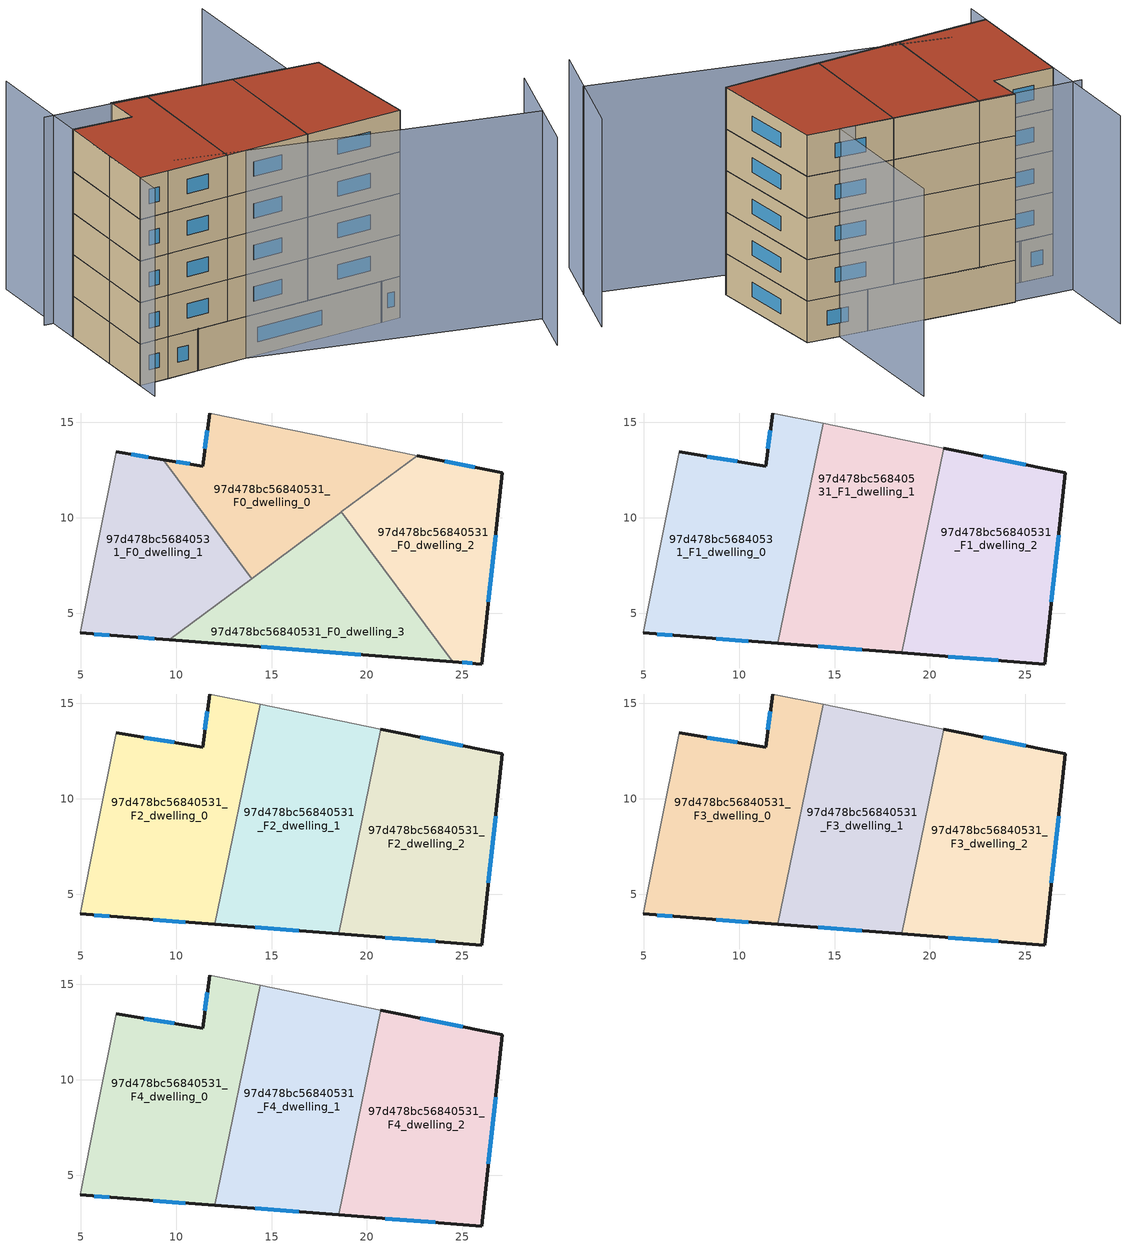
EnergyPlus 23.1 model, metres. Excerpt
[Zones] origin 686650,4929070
97d478bc56840531_F0_dwelling_0
 floor ground (EU_floor_Construction): 22.64,13.25 11.76,15.48 11.39,12.7 9.34,13.04 13.96,6.81 z0
 wall outside (EU_wall_Construction): 9.34,13.04 11.39,12.7 11.76,15.48 z0:3
 wall to 97d478bc56840531_F0_dwelling_1 (EU_wall_Construction): 13.96,6.81 9.34,13.04 z0:3
 wall adiabatic (EU_wall_Construction): 11.76,15.48 22.64,13.25 z0:3
 wall to 97d478bc56840531_F0_dwelling_3 (EU_wall_Construction): 18.67,10.3 13.96,6.81 z0:3
 wall to 97d478bc56840531_F0_dwelling_2 (EU_wall_Construction): 22.64,13.25 18.67,10.3 z0:3
 window (EU_Window_Construction): 10.01,12.93 10.72,12.81 / 11.51,13.61 11.63,14.58 z0.98:2.02
97d478bc56840531_F0_dwelling_1
 floor ground (EU_floor_Construction): 13.96,6.81 9.34,13.04 6.85,13.44 5.82,8.25 4.98,3.96 7.24,3.78 9.64,3.6 z0
 wall outside (EU_wall_Construction): 9.64,3.6 7.24,3.78 4.98,3.96 / 6.85,13.44 9.34,13.04 z0:3
 wall adiabatic (EU_wall_Construction): 4.98,3.96 5.82,8.25 6.85,13.44 z0:3
 wall to 97d478bc56840531_F0_dwelling_3 (EU_wall_Construction): 13.96,6.81 9.64,3.6 z0:3
 window (EU_Window_Construction): 8.86,3.66 8.02,3.72 / 6.51,3.84 5.72,3.91 / 7.66,13.31 8.53,13.17 z0.98:2.02
97d478bc56840531_F0_dwelling_2
 floor ground (EU_floor_Construction): 26.01,2.33 27.08,12.34 22.64,13.25 18.67,10.3 24.5,2.45 z0
 wall outside (EU_wall_Construction): 22.64,13.25 27.08,12.34 26.01,2.33 24.5,2.45 z0:3
 wall to 97d478bc56840531_F0_dwelling_3 (EU_wall_Construction): 24.5,2.45 18.67,10.3 z0:3
 window (EU_Window_Construction): 24.09,12.96 25.64,12.64 / 26.74,9.09 26.36,5.59 / 25.52,2.37 24.99,2.41 z0.98:2.02
97d478bc56840531_F0_dwelling_3
 floor ground (EU_floor_Construction): 24.5,2.45 18.67,10.3 9.64,3.6 z0
 wall outside (EU_wall_Construction): 24.5,2.45 9.64,3.6 z0:3
 window (EU_Window_Construction): 19.67,2.82 14.47,3.23 z0.98:2.02
97d478bc56840531_F1_dwelling_0
 floor to 97d478bc56840531_F0_dwelling_1 (EU_floor_Construction): 12.52,5.74 13,8.11 9.34,13.04 6.85,13.44 5.82,8.25 4.98,3.96 7.24,3.78 9.64,3.6 z3
 floor to 97d478bc56840531_F0_dwelling_0 (EU_floor_Construction): 13,8.11 14.41,14.94 11.76,15.48 11.39,12.7 9.34,13.04 z3
 floor to 97d478bc56840531_F0_dwelling_3 (EU_floor_Construction): 12.04,3.41 12.52,5.74 9.64,3.6 z3
 wall outside (EU_wall_Construction): 12.04,3.41 7.24,3.78 4.98,3.96 / 6.85,13.44 11.39,12.7 11.76,15.48 z3:6
 wall to 97d478bc56840531_F1_dwelling_1 (EU_wall_Construction): 14.41,14.94 12.04,3.41 z3:6
 wall adiabatic (EU_wall_Construction): 4.98,3.96 5.82,8.25 6.85,13.44 / 11.76,15.48 14.41,14.94 z3:6
 window (EU_Window_Construction): 10.48,3.53 8.8,3.66 / 6.51,3.84 5.72,3.91 / 8.33,13.2 9.91,12.94 / 11.51,13.61 11.63,14.58 z3.98:5.02
97d478bc56840531_F1_dwelling_1
 floor to 97d478bc56840531_F0_dwelling_0 (EU_floor_Construction): 20.29,11.51 20.73,13.65 14.41,14.94 13,8.11 13.96,6.81 z3
 floor to 97d478bc56840531_F0_dwelling_3 (EU_floor_Construction): 18.53,2.91 19.74,8.85 18.67,10.3 12.52,5.74 12.04,3.41 z3
 floor to 97d478bc56840531_F0_dwelling_1 (EU_floor_Construction): 13.96,6.81 13,8.11 12.52,5.74 z3
 floor to 97d478bc56840531_F0_dwelling_2 (EU_floor_Construction): 19.74,8.85 20.29,11.51 18.67,10.3 z3
 wall outside (EU_wall_Construction): 18.53,2.91 12.04,3.41 z3:6
 wall adiabatic (EU_wall_Construction): 14.41,14.94 20.73,13.65 z3:6
 wall to 97d478bc56840531_F1_dwelling_2 (EU_wall_Construction): 20.73,13.65 18.53,2.91 z3:6
 window (EU_Window_Construction): 16.42,3.08 14.15,3.25 z3.98:5.02
97d478bc56840531_F1_dwelling_2
 floor to 97d478bc56840531_F0_dwelling_2 (EU_floor_Construction): 26.01,2.33 27.08,12.34 22.64,13.25 20.29,11.51 19.74,8.85 24.5,2.45 z3
 floor to 97d478bc56840531_F0_dwelling_0 (EU_floor_Construction): 22.64,13.25 20.73,13.65 20.29,11.51 z3
 floor to 97d478bc56840531_F0_dwelling_3 (EU_floor_Construction): 24.5,2.45 19.74,8.85 18.53,2.91 z3
 wall outside (EU_wall_Construction): 20.73,13.65 27.08,12.34 26.01,2.33 18.53,2.91 z3:6
 window (EU_Window_Construction): 22.8,13.22 25.02,12.77 / 26.74,9.09 26.36,5.59 / 23.58,2.52 20.96,2.72 z3.98:5.02
97d478bc56840531_F2_dwelling_0
 floor to 97d478bc56840531_F1_dwelling_0 (EU_floor_Construction): 12.04,3.41 14.41,14.94 11.76,15.48 11.39,12.7 6.85,13.44 5.82,8.25 4.98,3.96 7.24,3.78 z6
 wall outside (EU_wall_Construction): 12.04,3.41 7.24,3.78 4.98,3.96 / 6.85,13.44 11.39,12.7 11.76,15.48 z6:9
 wall to 97d478bc56840531_F2_dwelling_1 (EU_wall_Construction): 14.41,14.94 12.04,3.41 z6:9
 wall adiabatic (EU_wall_Construction): 4.98,3.96 5.82,8.25 6.85,13.44 / 11.76,15.48 14.41,14.94 z6:9
 window (EU_Window_Construction): 10.48,3.53 8.8,3.66 / 6.51,3.84 5.72,3.91 / 8.33,13.2 9.91,12.94 / 11.51,13.61 11.63,14.58 z6.98:8.02
97d478bc56840531_F2_dwelling_1
 floor to 97d478bc56840531_F1_dwelling_1 (EU_floor_Construction): 18.53,2.91 20.73,13.65 14.41,14.94 12.04,3.41 z6
 wall outside (EU_wall_Construction): 18.53,2.91 12.04,3.41 z6:9
 wall adiabatic (EU_wall_Construction): 14.41,14.94 20.73,13.65 z6:9
 wall to 97d478bc56840531_F2_dwelling_2 (EU_wall_Construction): 20.73,13.65 18.53,2.91 z6:9
 window (EU_Window_Construction): 16.42,3.08 14.15,3.25 z6.98:8.02
97d478bc56840531_F2_dwelling_2
 floor to 97d478bc56840531_F1_dwelling_2 (EU_floor_Construction): 26.01,2.33 27.08,12.34 20.73,13.65 18.53,2.91 z6
 wall outside (EU_wall_Construction): 20.73,13.65 27.08,12.34 26.01,2.33 18.53,2.91 z6:9
 window (EU_Window_Construction): 22.8,13.22 25.02,12.77 / 26.74,9.09 26.36,5.59 / 23.58,2.52 20.96,2.72 z6.98:8.02
97d478bc56840531_F3_dwelling_0
 floor to 97d478bc56840531_F2_dwelling_0 (EU_floor_Construction): 12.04,3.41 14.41,14.94 11.76,15.48 11.39,12.7 6.85,13.44 5.82,8.25 4.98,3.96 7.24,3.78 z9
 wall outside (EU_wall_Construction): 12.04,3.41 7.24,3.78 4.98,3.96 / 6.85,13.44 11.39,12.7 11.76,15.48 z9:12
 wall to 97d478bc56840531_F3_dwelling_1 (EU_wall_Construction): 14.41,14.94 12.04,3.41 z9:12
 wall adiabatic (EU_wall_Construction): 4.98,3.96 5.82,8.25 6.85,13.44 / 11.76,15.48 14.41,14.94 z9:12
 window (EU_Window_Construction): 10.48,3.53 8.8,3.66 / 6.51,3.84 5.72,3.91 / 8.33,13.2 9.91,12.94 / 11.51,13.61 11.63,14.58 z9.98:11.02
97d478bc56840531_F3_dwelling_1
 floor to 97d478bc56840531_F2_dwelling_1 (EU_floor_Construction): 18.53,2.91 20.73,13.65 14.41,14.94 12.04,3.41 z9
 wall outside (EU_wall_Construction): 18.53,2.91 12.04,3.41 z9:12
 wall adiabatic (EU_wall_Construction): 14.41,14.94 20.73,13.65 z9:12
 wall to 97d478bc56840531_F3_dwelling_2 (EU_wall_Construction): 20.73,13.65 18.53,2.91 z9:12
 window (EU_Window_Construction): 16.42,3.08 14.15,3.25 z9.98:11.02
97d478bc56840531_F3_dwelling_2
 floor to 97d478bc56840531_F2_dwelling_2 (EU_floor_Construction): 26.01,2.33 27.08,12.34 20.73,13.65 18.53,2.91 z9
 wall outside (EU_wall_Construction): 20.73,13.65 27.08,12.34 26.01,2.33 18.53,2.91 z9:12
 window (EU_Window_Construction): 22.8,13.22 25.02,12.77 / 26.74,9.09 26.36,5.59 / 23.58,2.52 20.96,2.72 z9.98:11.02
97d478bc56840531_F4_dwelling_0
 floor to 97d478bc56840531_F3_dwelling_0 (EU_floor_Construction): 12.04,3.41 14.41,14.94 11.76,15.48 11.39,12.7 6.85,13.44 5.82,8.25 4.98,3.96 7.24,3.78 z12
 wall outside (EU_wall_Construction): 12.04,3.41 7.24,3.78 4.98,3.96 / 6.85,13.44 11.39,12.7 11.76,15.48 z12:15
 wall to 97d478bc56840531_F4_dwelling_1 (EU_wall_Construction): 14.41,14.94 12.04,3.41 z12:15
 wall adiabatic (EU_wall_Construction): 4.98,3.96 5.82,8.25 6.85,13.44 / 11.76,15.48 14.41,14.94 z12:15
 window (EU_Window_Construction): 10.48,3.53 8.8,3.66 / 6.51,3.84 5.72,3.91 / 8.33,13.2 9.91,12.94 / 11.51,13.61 11.63,14.58 z12.98:14.02
 roof outside (EU_roof_Construction): 14.41,14.94 12.04,3.41 7.24,3.78 4.98,3.96 5.82,8.25 6.85,13.44 11.39,12.7 11.76,15.48 z15
97d478bc56840531_F4_dwelling_1
 floor to 97d478bc56840531_F3_dwelling_1 (EU_floor_Construction): 18.53,2.91 20.73,13.65 14.41,14.94 12.04,3.41 z12
 wall outside (EU_wall_Construction): 18.53,2.91 12.04,3.41 z12:15
 wall adiabatic (EU_wall_Construction): 14.41,14.94 20.73,13.65 z12:15
 wall to 97d478bc56840531_F4_dwelling_2 (EU_wall_Construction): 20.73,13.65 18.53,2.91 z12:15
 window (EU_Window_Construction): 16.42,3.08 14.15,3.25 z12.98:14.02
 roof outside (EU_roof_Construction): 20.73,13.65 18.53,2.91 12.04,3.41 14.41,14.94 z15
97d478bc56840531_F4_dwelling_2
 floor to 97d478bc56840531_F3_dwelling_2 (EU_floor_Construction): 26.01,2.33 27.08,12.34 20.73,13.65 18.53,2.91 z12
 wall outside (EU_wall_Construction): 20.73,13.65 27.08,12.34 26.01,2.33 18.53,2.91 z12:15
 window (EU_Window_Construction): 22.8,13.22 25.02,12.77 / 26.74,9.09 26.36,5.59 / 23.58,2.52 20.96,2.72 z12.98:14.02
 roof outside (EU_roof_Construction): 27.08,12.34 26.01,2.33 18.53,2.91 20.73,13.65 z15
shading: 8.7,22.82 4.57,1.88 / 8.75,4.99 33.32,-3.73 / 31.12,-7.99 35.97,1.48 / 26.96,24.58 24.71,12.85 / 24.71,12.85 6.73,16.3 z0:15
[Building]
EU S2 Campaign: North Axis=0; Terrain=City; Solar Distribution=FullExterior
[Site:Location]
Bologna: Latitude=44.5; Longitude=11.25; Time Zone=1; Elevation=37
[SizingPeriod:WeatherFileDays]
AnnualSizingPeriod: Begin Month=1; Begin Day of Month=1; End Month=12; End Day of Month=31; Day of Week for Start Day=Monday; Use Weather File Daylight Saving Period=No; Use Weather File Rain and Snow Indicators=No
[MATERIAL]
EU_InternalMass_Material: Roughness=MediumRough; Thickness=0.1; Conductivity=1; Density=1800; Specific Heat=900; Thermal Absorptance=0.9; Solar Absorptance=0.7; Visible Absorptance=0.7
[MATERIAL:NOMASS] Roughness=MediumRough; Thermal Absorptance=0.9; Solar Absorptance=0.7; Visible Absorptance=0.7
Name | Thermal Resistance
EU_wall_NoMass | 0.905828
EU_roof_NoMass | 0.37593
EU_floor_NoMass | 0.67114
[WINDOWMATERIAL:SIMPLEGLAZINGSYSTEM]
EU_Window_SimpleGlazing: UFactor=4.52486; Solar Heat Gain Coefficient=0.85; Visible Transmittance=0.85
[CONSTRUCTION]
EU_wall_Construction: EU_wall_NoMass
EU_roof_Construction: EU_roof_NoMass
EU_floor_Construction: EU_floor_NoMass
EU_InternalMass_Construction: EU_InternalMass_Material
EU_Window_Construction: EU_Window_SimpleGlazing
[ZONE] Type=1; Multiplier=1; Ceiling Height=autocalculate; Floor Area=autocalculate; Part of Total Floor Area=Yes
Name | Volume
97d478bc56840531_F0_dwelling_0 | 165.001
97d478bc56840531_F1_dwelling_0; 97d478bc56840531_F2_dwelling_0; 97d478bc56840531_F3_dwelling_0; 97d478bc56840531_F4_dwelling_0 | 220.009
97d478bc56840531_F0_dwelling_1 | 165.015
97d478bc56840531_F1_dwelling_1; 97d478bc56840531_F2_dwelling_1; 97d478bc56840531_F3_dwelling_1; 97d478bc56840531_F4_dwelling_1 | 220
97d478bc56840531_F0_dwelling_2 | 165.017
97d478bc56840531_F1_dwelling_2; 97d478bc56840531_F2_dwelling_2; 97d478bc56840531_F3_dwelling_2; 97d478bc56840531_F4_dwelling_2 | 220.008
97d478bc56840531_F0_dwelling_3 | 165
[INTERNALMASS] Construction=EU_InternalMass_Construction
Name | Zone or ZoneList | Surface Area
97d478bc56840531_F0_dwelling_0_EU_InternalMass | 97d478bc56840531_F0_dwelling_0 | 55.0002
97d478bc56840531_F0_dwelling_1_EU_InternalMass | 97d478bc56840531_F0_dwelling_1 | 55.0047
97d478bc56840531_F0_dwelling_2_EU_InternalMass | 97d478bc56840531_F0_dwelling_2 | 55.0058
97d478bc56840531_F0_dwelling_3_EU_InternalMass | 97d478bc56840531_F0_dwelling_3 | 55.0002
97d478bc56840531_F1_dwelling_0_EU_InternalMass | 97d478bc56840531_F1_dwelling_0 | 73.3363
97d478bc56840531_F1_dwelling_1_EU_InternalMass | 97d478bc56840531_F1_dwelling_1 | 73.3336
97d478bc56840531_F1_dwelling_2_EU_InternalMass | 97d478bc56840531_F1_dwelling_2 | 73.3358
97d478bc56840531_F2_dwelling_0_EU_InternalMass | 97d478bc56840531_F2_dwelling_0 | 73.3363
97d478bc56840531_F2_dwelling_1_EU_InternalMass | 97d478bc56840531_F2_dwelling_1 | 73.3336
97d478bc56840531_F2_dwelling_2_EU_InternalMass | 97d478bc56840531_F2_dwelling_2 | 73.3358
97d478bc56840531_F3_dwelling_0_EU_InternalMass | 97d478bc56840531_F3_dwelling_0 | 73.3363
97d478bc56840531_F3_dwelling_1_EU_InternalMass | 97d478bc56840531_F3_dwelling_1 | 73.3336
97d478bc56840531_F3_dwelling_2_EU_InternalMass | 97d478bc56840531_F3_dwelling_2 | 73.3358
97d478bc56840531_F4_dwelling_0_EU_InternalMass | 97d478bc56840531_F4_dwelling_0 | 73.3363
97d478bc56840531_F4_dwelling_1_EU_InternalMass | 97d478bc56840531_F4_dwelling_1 | 73.3336
97d478bc56840531_F4_dwelling_2_EU_InternalMass | 97d478bc56840531_F4_dwelling_2 | 73.3358
[OTHEREQUIPMENT] Fuel Type=Electricity; Design Level Calculation Method=Watts/Area; Power per Zone Floor Area=1; Fraction Latent=0; Fraction Radiant=0; Fraction Lost=0; Carbon Dioxide Generation Rate=0; EndUse Subcategory=EU_Step8_InternalGains
Name | Zone or ZoneList or Space or SpaceList | Schedule
EU_Step8_InternalGain_97d478bc56840531_F0_dwelling_0_f000 | 97d478bc56840531_F0_dwelling_0 | EU_Step8_GainSchedule_97d478bc56840531_F0_dwelling_0_f000
EU_Step8_InternalGain_97d478bc56840531_F0_dwelling_1_f000 | 97d478bc56840531_F0_dwelling_1 | EU_Step8_GainSchedule_97d478bc56840531_F0_dwelling_1_f000
EU_Step8_InternalGain_97d478bc56840531_F0_dwelling_2_f000 | 97d478bc56840531_F0_dwelling_2 | EU_Step8_GainSchedule_97d478bc56840531_F0_dwelling_2_f000
EU_Step8_InternalGain_97d478bc56840531_F0_dwelling_3_f000 | 97d478bc56840531_F0_dwelling_3 | EU_Step8_GainSchedule_97d478bc56840531_F0_dwelling_3_f000
EU_Step8_InternalGain_97d478bc56840531_F1_dwelling_0_f000 | 97d478bc56840531_F1_dwelling_0 | EU_Step8_GainSchedule_97d478bc56840531_F1_dwelling_0_f000
EU_Step8_InternalGain_97d478bc56840531_F1_dwelling_1_f000 | 97d478bc56840531_F1_dwelling_1 | EU_Step8_GainSchedule_97d478bc56840531_F1_dwelling_1_f000
EU_Step8_InternalGain_97d478bc56840531_F1_dwelling_2_f000 | 97d478bc56840531_F1_dwelling_2 | EU_Step8_GainSchedule_97d478bc56840531_F1_dwelling_2_f000
EU_Step8_InternalGain_97d478bc56840531_F2_dwelling_0_f000 | 97d478bc56840531_F2_dwelling_0 | EU_Step8_GainSchedule_97d478bc56840531_F2_dwelling_0_f000
EU_Step8_InternalGain_97d478bc56840531_F2_dwelling_1_f000 | 97d478bc56840531_F2_dwelling_1 | EU_Step8_GainSchedule_97d478bc56840531_F2_dwelling_1_f000
EU_Step8_InternalGain_97d478bc56840531_F2_dwelling_2_f000 | 97d478bc56840531_F2_dwelling_2 | EU_Step8_GainSchedule_97d478bc56840531_F2_dwelling_2_f000
EU_Step8_InternalGain_97d478bc56840531_F3_dwelling_0_f000 | 97d478bc56840531_F3_dwelling_0 | EU_Step8_GainSchedule_97d478bc56840531_F3_dwelling_0_f000
EU_Step8_InternalGain_97d478bc56840531_F3_dwelling_1_f000 | 97d478bc56840531_F3_dwelling_1 | EU_Step8_GainSchedule_97d478bc56840531_F3_dwelling_1_f000
EU_Step8_InternalGain_97d478bc56840531_F3_dwelling_2_f000 | 97d478bc56840531_F3_dwelling_2 | EU_Step8_GainSchedule_97d478bc56840531_F3_dwelling_2_f000
EU_Step8_InternalGain_97d478bc56840531_F4_dwelling_0_f000 | 97d478bc56840531_F4_dwelling_0 | EU_Step8_GainSchedule_97d478bc56840531_F4_dwelling_0_f000
EU_Step8_InternalGain_97d478bc56840531_F4_dwelling_1_f000 | 97d478bc56840531_F4_dwelling_1 | EU_Step8_GainSchedule_97d478bc56840531_F4_dwelling_1_f000
EU_Step8_InternalGain_97d478bc56840531_F4_dwelling_2_f000 | 97d478bc56840531_F4_dwelling_2 | EU_Step8_GainSchedule_97d478bc56840531_F4_dwelling_2_f000
[ZONEVENTILATION:DESIGNFLOWRATE] Schedule=EU_AlwaysOn; Design Flow Rate Calculation Method=AirChanges/Hour; Air Changes per Hour=0.73129; Ventilation Type=Natural; Fan Pressure Rise=0; Fan Total Efficiency=1; Constant Term Coefficient=1; Temperature Term Coefficient=0; Velocity Term Coefficient=0; Velocity Squared Term Coefficient=0; Minimum Indoor Temperature=-100; Maximum Indoor Temperature=100; Delta Temperature=-100; Minimum Outdoor Temperature=-100; Maximum Outdoor Temperature=100; Maximum Wind Speed=40
Name | Zone or ZoneList or Space or SpaceList
EU_ConstantAir_97d478bc56840531_F0_dwelling_0 | 97d478bc56840531_F0_dwelling_0
EU_ConstantAir_97d478bc56840531_F0_dwelling_1 | 97d478bc56840531_F0_dwelling_1
EU_ConstantAir_97d478bc56840531_F0_dwelling_2 | 97d478bc56840531_F0_dwelling_2
EU_ConstantAir_97d478bc56840531_F0_dwelling_3 | 97d478bc56840531_F0_dwelling_3
EU_ConstantAir_97d478bc56840531_F1_dwelling_0 | 97d478bc56840531_F1_dwelling_0
EU_ConstantAir_97d478bc56840531_F1_dwelling_1 | 97d478bc56840531_F1_dwelling_1
EU_ConstantAir_97d478bc56840531_F1_dwelling_2 | 97d478bc56840531_F1_dwelling_2
EU_ConstantAir_97d478bc56840531_F2_dwelling_0 | 97d478bc56840531_F2_dwelling_0
EU_ConstantAir_97d478bc56840531_F2_dwelling_1 | 97d478bc56840531_F2_dwelling_1
EU_ConstantAir_97d478bc56840531_F2_dwelling_2 | 97d478bc56840531_F2_dwelling_2
EU_ConstantAir_97d478bc56840531_F3_dwelling_0 | 97d478bc56840531_F3_dwelling_0
EU_ConstantAir_97d478bc56840531_F3_dwelling_1 | 97d478bc56840531_F3_dwelling_1
EU_ConstantAir_97d478bc56840531_F3_dwelling_2 | 97d478bc56840531_F3_dwelling_2
EU_ConstantAir_97d478bc56840531_F4_dwelling_0 | 97d478bc56840531_F4_dwelling_0
EU_ConstantAir_97d478bc56840531_F4_dwelling_1 | 97d478bc56840531_F4_dwelling_1
EU_ConstantAir_97d478bc56840531_F4_dwelling_2 | 97d478bc56840531_F4_dwelling_2
[HVACTEMPLATE:THERMOSTAT] Constant Heating Setpoint=20; Constant Cooling Setpoint=50
EU_HeatOnly_97d478bc56840531_F0_dwelling_0; EU_HeatOnly_97d478bc56840531_F0_dwelling_1; EU_HeatOnly_97d478bc56840531_F0_dwelling_2; EU_HeatOnly_97d478bc56840531_F0_dwelling_3; EU_HeatOnly_97d478bc56840531_F1_dwelling_0; EU_HeatOnly_97d478bc56840531_F1_dwelling_1; EU_HeatOnly_97d478bc56840531_F1_dwelling_2; EU_HeatOnly_97d478bc56840531_F2_dwelling_0; EU_HeatOnly_97d478bc56840531_F2_dwelling_1; EU_HeatOnly_97d478bc56840531_F2_dwelling_2; EU_HeatOnly_97d478bc56840531_F3_dwelling_0; EU_HeatOnly_97d478bc56840531_F3_dwelling_1; EU_HeatOnly_97d478bc56840531_F3_dwelling_2; EU_HeatOnly_97d478bc56840531_F4_dwelling_0; EU_HeatOnly_97d478bc56840531_F4_dwelling_1; EU_HeatOnly_97d478bc56840531_F4_dwelling_2
[HVACTEMPLATE:ZONE:IDEALLOADSAIRSYSTEM] System Availability Schedule=EU_AlwaysOn; Maximum Heating Supply Air Temperature=50; Minimum Cooling Supply Air Temperature=13; Maximum Heating Supply Air Humidity Ratio=0.0156; Minimum Cooling Supply Air Humidity Ratio=0.0077; Heating Limit=NoLimit; Cooling Limit=NoLimit; Heating Availability Schedule=EU_AlwaysOn; Cooling Availability Schedule=EU_CoolingOff; Dehumidification Control Type=ConstantSensibleHeatRatio; Cooling Sensible Heat Ratio=0.7; Dehumidification Setpoint=60; Humidification Control Type=None; Humidification Setpoint=30; Outdoor Air Method=None; Outdoor Air Flow Rate per Person=0.00944; Outdoor Air Flow Rate per Zone Floor Area=0; Outdoor Air Flow Rate per Zone=0; Demand Controlled Ventilation Type=None; Outdoor Air Economizer Type=NoEconomizer; Heat Recovery Type=None; Sensible Heat Recovery Effectiveness=0.7; Latent Heat Recovery Effectiveness=0.65
Name | Template Thermostat
97d478bc56840531_F0_dwelling_0 | EU_HeatOnly_97d478bc56840531_F0_dwelling_0
97d478bc56840531_F0_dwelling_1 | EU_HeatOnly_97d478bc56840531_F0_dwelling_1
97d478bc56840531_F0_dwelling_2 | EU_HeatOnly_97d478bc56840531_F0_dwelling_2
97d478bc56840531_F0_dwelling_3 | EU_HeatOnly_97d478bc56840531_F0_dwelling_3
97d478bc56840531_F1_dwelling_0 | EU_HeatOnly_97d478bc56840531_F1_dwelling_0
97d478bc56840531_F1_dwelling_1 | EU_HeatOnly_97d478bc56840531_F1_dwelling_1
97d478bc56840531_F1_dwelling_2 | EU_HeatOnly_97d478bc56840531_F1_dwelling_2
97d478bc56840531_F2_dwelling_0 | EU_HeatOnly_97d478bc56840531_F2_dwelling_0
97d478bc56840531_F2_dwelling_1 | EU_HeatOnly_97d478bc56840531_F2_dwelling_1
97d478bc56840531_F2_dwelling_2 | EU_HeatOnly_97d478bc56840531_F2_dwelling_2
97d478bc56840531_F3_dwelling_0 | EU_HeatOnly_97d478bc56840531_F3_dwelling_0
97d478bc56840531_F3_dwelling_1 | EU_HeatOnly_97d478bc56840531_F3_dwelling_1
97d478bc56840531_F3_dwelling_2 | EU_HeatOnly_97d478bc56840531_F3_dwelling_2
97d478bc56840531_F4_dwelling_0 | EU_HeatOnly_97d478bc56840531_F4_dwelling_0
97d478bc56840531_F4_dwelling_1 | EU_HeatOnly_97d478bc56840531_F4_dwelling_1
97d478bc56840531_F4_dwelling_2 | EU_HeatOnly_97d478bc56840531_F4_dwelling_2
[SIZING:ZONE] Zone Cooling Design Supply Air Temperature Input Method=SupplyAirTemperature; Zone Cooling Design Supply Air Temperature=13; Zone Heating Design Supply Air Temperature Input Method=SupplyAirTemperature; Zone Heating Design Supply Air Temperature=50; Zone Cooling Design Supply Air Humidity Ratio=0.008; Zone Heating Design Supply Air Humidity Ratio=0.008; Cooling Design Air Flow Method=DesignDay; Cooling Design Air Flow Rate=0; Cooling Minimum Air Flow per Zone Floor Area=0.000762; Cooling Minimum Air Flow=0; Cooling Minimum Air Flow Fraction=0.2; Heating Design Air Flow Method=DesignDay; Heating Design Air Flow Rate=0; Heating Maximum Air Flow per Zone Floor Area=0.002032; Heating Maximum Air Flow=0.141576; Heating Maximum Air Flow Fraction=0.3; Account for Dedicated Outdoor Air System=No; Dedicated Outdoor Air System Control Strategy=NeutralSupplyAir; Dedicated Outdoor Air Low Setpoint Temperature for Design=autosize; Dedicated Outdoor Air High Setpoint Temperature for Design=autosize; Zone Load Sizing Method=Sensible Load Only No Latent Load; Zone Latent Cooling Design Supply Air Humidity Ratio Input Method=HumidityRatioDifference; Zone Cooling Design Supply Air Humidity Ratio Difference=0.005; Zone Latent Heating Design Supply Air Humidity Ratio Input Method=HumidityRatioDifference; Zone Humidification Design Supply Air Humidity Ratio Difference=0.005
97d478bc56840531_F0_dwelling_0; 97d478bc56840531_F0_dwelling_1; 97d478bc56840531_F0_dwelling_2; 97d478bc56840531_F0_dwelling_3; 97d478bc56840531_F1_dwelling_0; 97d478bc56840531_F1_dwelling_1; 97d478bc56840531_F1_dwelling_2; 97d478bc56840531_F2_dwelling_0; 97d478bc56840531_F2_dwelling_1; 97d478bc56840531_F2_dwelling_2; 97d478bc56840531_F3_dwelling_0; 97d478bc56840531_F3_dwelling_1; 97d478bc56840531_F3_dwelling_2; 97d478bc56840531_F4_dwelling_0; 97d478bc56840531_F4_dwelling_1; 97d478bc56840531_F4_dwelling_2
[SCHEDULE:CONSTANT]
Name | Hourly Value
EU_AlwaysOn | 1
EU_CoolingOff | 0
[SCHEDULE:FILE] Column Number=1; Rows to Skip at Top=0; Number of Hours of Data=8760; Column Separator=Comma; Interpolate to Timestep=No; Minutes per Item=60; Adjust Schedule for Daylight Savings=Yes
Name | File
EU_Step8_GainSchedule_97d478bc56840531_F0_dwelling_0_f000 | ../../schedules/97d478bc56840531/97d478bc56840531_F0_dwelling_0_f000_gain.csv
EU_Step8_GainSchedule_97d478bc56840531_F0_dwelling_1_f000 | ../../schedules/97d478bc56840531/97d478bc56840531_F0_dwelling_1_f000_gain.csv
EU_Step8_GainSchedule_97d478bc56840531_F0_dwelling_2_f000 | ../../schedules/97d478bc56840531/97d478bc56840531_F0_dwelling_2_f000_gain.csv
EU_Step8_GainSchedule_97d478bc56840531_F0_dwelling_3_f000 | ../../schedules/97d478bc56840531/97d478bc56840531_F0_dwelling_3_f000_gain.csv
EU_Step8_GainSchedule_97d478bc56840531_F1_dwelling_0_f000 | ../../schedules/97d478bc56840531/97d478bc56840531_F1_dwelling_0_f000_gain.csv
EU_Step8_GainSchedule_97d478bc56840531_F1_dwelling_1_f000 | ../../schedules/97d478bc56840531/97d478bc56840531_F1_dwelling_1_f000_gain.csv
EU_Step8_GainSchedule_97d478bc56840531_F1_dwelling_2_f000 | ../../schedules/97d478bc56840531/97d478bc56840531_F1_dwelling_2_f000_gain.csv
EU_Step8_GainSchedule_97d478bc56840531_F2_dwelling_0_f000 | ../../schedules/97d478bc56840531/97d478bc56840531_F2_dwelling_0_f000_gain.csv
EU_Step8_GainSchedule_97d478bc56840531_F2_dwelling_1_f000 | ../../schedules/97d478bc56840531/97d478bc56840531_F2_dwelling_1_f000_gain.csv
EU_Step8_GainSchedule_97d478bc56840531_F2_dwelling_2_f000 | ../../schedules/97d478bc56840531/97d478bc56840531_F2_dwelling_2_f000_gain.csv
EU_Step8_GainSchedule_97d478bc56840531_F3_dwelling_0_f000 | ../../schedules/97d478bc56840531/97d478bc56840531_F3_dwelling_0_f000_gain.csv
EU_Step8_GainSchedule_97d478bc56840531_F3_dwelling_1_f000 | ../../schedules/97d478bc56840531/97d478bc56840531_F3_dwelling_1_f000_gain.csv
EU_Step8_GainSchedule_97d478bc56840531_F3_dwelling_2_f000 | ../../schedules/97d478bc56840531/97d478bc56840531_F3_dwelling_2_f000_gain.csv
EU_Step8_GainSchedule_97d478bc56840531_F4_dwelling_0_f000 | ../../schedules/97d478bc56840531/97d478bc56840531_F4_dwelling_0_f000_gain.csv
EU_Step8_GainSchedule_97d478bc56840531_F4_dwelling_1_f000 | ../../schedules/97d478bc56840531/97d478bc56840531_F4_dwelling_1_f000_gain.csv
EU_Step8_GainSchedule_97d478bc56840531_F4_dwelling_2_f000 | ../../schedules/97d478bc56840531/97d478bc56840531_F4_dwelling_2_f000_gain.csv
